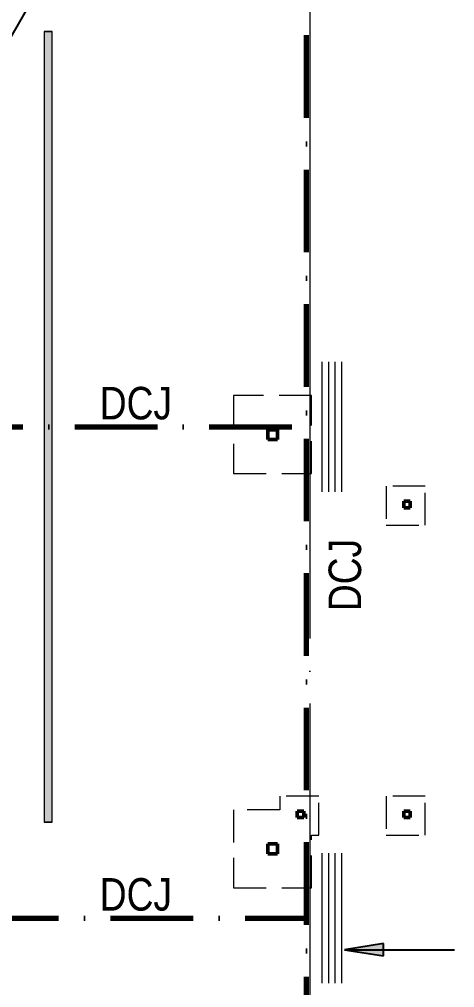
# Model space of a CAD drawing. Header units: millimetres. Extents: x 1606 to 178479, y -4237 to 231581.
# Drawn here: x 44571 to 51274, y 198609 to 213511 of the extents above; entities that cross this region are included whole.
import ezdxf

# ---------------------------------------------------------------- set-up
doc = ezdxf.new("R2010")
doc.units = ezdxf.units.MM
for name, pattern in [('_SGE_Grid Line', [13000, 12000, -500, 0, -500]), ('_SGE_Hidden', [740, 500, -240]), ('Dash Dot', [2070, 1270, -400, 0, -400])]:
    doc.linetypes.add(name, pattern=pattern)
for name, color, linetype, lineweight in [('0-1', 7, 'Continuous', 5), ('A-DETL-2', 90, 'Dash Dot', 70), ('A-DETL-GENF', 92, 'Continuous', 18), ('A-WALL-1', 253, 'Continuous', 18), ('A-WALL-2', 9, 'Continuous', 9), ('G-ANNO-TEXT-1', 7, 'Continuous', 25), ('G-ANNO-TEXT-2', 10, 'Continuous', 25), ('S-COLS', 52, 'Continuous', 18), ('S-COLS-SYMB', 171, 'Continuous', 50), ('S-FNDN-1', 32, '_SGE_Hidden', 18), ('S-GRID-1', 1, '_SGE_Grid Line', 13)]:
    doc.layers.add(name, color=color, linetype=linetype, lineweight=lineweight)
doc.layers.add('A-WALL-PATT-1', color=254, linetype='Continuous', lineweight=35, transparency=1)
doc.styles.add('Arial Narrow_3', font='ARIALN.TTF', dxfattribs={"height": 500})

# ---------------------------------------------------------------- blocks, each defined once
blk = doc.blocks.new('23068_Challenger Spec EF_Central_v23_rvt-1-WAREHOUSE SLAB PLAN')
at = {"layer": 'A-WALL-PATT-1'}
blk.add_hatch(color=256, dxfattribs=at).paths.add_polyline_path([(35375, 201155), (35375, 213325), (35255, 213325), (35255, 201155)])
at = {"layer": 'A-WALL-1'}
for p, q in [((35375, 213325), (35255, 213325)), ((35255, 213325), (35255, 201155)), ((35375, 201155), (35375, 213325)), ((35255, 201155), (35375, 201155))]:
    blk.add_line(p, q, dxfattribs=at)
at = {"layer": 'A-WALL-2'}
for p, q in [((35255, 213325), (35375, 213325)), ((35255, 213325), (35255, 201155)), ((35375, 201155), (35375, 213325)), ((35375, 201155), (35255, 201155))]:
    blk.add_line(p, q, dxfattribs=at)
blk = doc.blocks.new('SGE_SCL-Column-Steel-SHS - OC2 - 150x9_0 SHS-2709418-WAREHOUSE SLAB PLAN')
at = {"layer": 'S-COLS-SYMB'}
for p, q in [((-75, -75), (-75, 75)), ((-75, 75), (75, 75)), ((75, 75), (75, -75)), ((75, -75), (-75, -75))]:
    blk.add_line(p, q, dxfattribs=at)
blk = doc.blocks.new('SGE Footing-Rectangular - OF1-2608077-WAREHOUSE SLAB PLAN')
at = {"layer": 'S-FNDN-1'}
for p, q in [((600, 600), (-600, 600)), ((-600, 600), (-600, -600)), ((600, -600), (600, 600)), ((-600, -600), (600, -600))]:
    blk.add_line(p, q, dxfattribs=at)
blk = doc.blocks.new('SGE_SCL-Column-Steel-SHS - STC1 - 100x6_0 SHS-2709433-WAREHOUSE SLAB PLAN')
at = {"layer": 'S-COLS-SYMB'}
for p, q in [((-50, -50), (-50, 50)), ((-50, 50), (50, 50)), ((50, 50), (50, -50)), ((50, -50), (-50, -50))]:
    blk.add_line(p, q, dxfattribs=at)
blk = doc.blocks.new('SGE Footing-Rectangular - 600 x 600 x 600-2673276-WAREHOUSE SLAB PLAN')
at = {"layer": 'S-FNDN-1'}
for p, q in [((300, 300), (-300, 300)), ((-300, 300), (-300, -300)), ((300, -300), (300, 300)), ((-300, -300), (300, -300))]:
    blk.add_line(p, q, dxfattribs=at)
blk = doc.blocks.new('SGE_SCL-Column-Steel-SHS - STC1 - 100x6_0 SHS-2750882-WAREHOUSE SLAB PLAN')
at = {"layer": 'S-COLS-SYMB'}
for p, q in [((50, 50), (-50, 50)), ((-50, 50), (-50, -50)), ((50, -50), (50, 50)), ((-50, -50), (50, -50))]:
    blk.add_line(p, q, dxfattribs=at)
blk = doc.blocks.new('SGE Reo Elevation - SGE Reo Elevation-1889180-WAREHOUSE SLAB PLAN')
at = {"layer": 'A-DETL-GENF'}
for p, q in [((560, 100), (2560, 100)), ((560, 0), (2560, 0)), ((560, -100), (2560, -100)), ((560, -200), (2560, -200))]:
    blk.add_line(p, q, dxfattribs=at)

msp = doc.modelspace()

# ---------------------------------------------------------------- hatches: boundary and pattern name
at = {"layer": 'G-ANNO-TEXT-2'}
msp.add_hatch(color=256, dxfattribs=at).paths.add_polyline_path([(49577, 199193.3), (50177, 199098.3), (50177, 199288.4)])

# ---------------------------------------------------------------- linework, layer by layer
at = {"layer": 'A-DETL-2'}
for p, q in [((48991, 189225.1), (48991, 215275.1)), ((43356, 207240.1), (48991, 207240.1)), ((39766, 199680.1), (48991, 199680.1))]:
    msp.add_line(p, q, dxfattribs=at)
at = {"layer": 'G-ANNO-TEXT-2'}
for p, q in [((42107.6, 209157.3), (49558.4, 222180)), ((50177, 199288.4), (49577, 199193.3)), ((50177, 199098.3), (50177, 199288.4)), ((49577, 199193.3), (50177, 199098.3)), ((49577, 199193.3), (51273.8, 199193.3))]:
    msp.add_line(p, q, dxfattribs=at)
at = {"layer": 'S-FNDN-1'}
for p, q in [((49181, 201555.1), (48581, 201555.1)), ((48581, 201555.1), (48581, 201345.1)), ((49181, 200955.1), (49181, 201555.1)), ((48581, 201345.1), (47871, 201345.1)), ((47871, 201345.1), (47871, 200145.1)), ((49071, 200145.1), (49071, 200955.1)), ((49071, 200955.1), (49181, 200955.1)), ((47871, 200145.1), (49071, 200145.1))]:
    msp.add_line(p, q, dxfattribs=at)
at = {"layer": 'S-GRID-1'}
msp.add_line((49046, 228981.4), (49046, 152677.4), dxfattribs=at)

# ---------------------------------------------------------------- block references
at = {"layer": '0-1'}
msp.add_blockref('23068_Challenger Spec EF_Central_v23_rvt-1-WAREHOUSE SLAB PLAN', (9700.7, 0), dxfattribs=at)
at = {"layer": 'A-DETL-GENF', "rotation": 269.9999999999997}
for p in [(49431, 208800.1), (49431, 201240.1)]:
    msp.add_blockref('SGE Reo Elevation - SGE Reo Elevation-1889180-WAREHOUSE SLAB PLAN', p, dxfattribs=at)
at = {"layer": 'S-COLS'}
for name, p in [('SGE_SCL-Column-Steel-SHS - OC2 - 150x9_0 SHS-2709418-WAREHOUSE SLAB PLAN', (48471, 207120.1)), ('SGE_SCL-Column-Steel-SHS - STC1 - 100x6_0 SHS-2709433-WAREHOUSE SLAB PLAN', (50541, 206045.1)), ('SGE_SCL-Column-Steel-SHS - STC1 - 100x6_0 SHS-2709433-WAREHOUSE SLAB PLAN', (50541, 201275.1)), ('SGE_SCL-Column-Steel-SHS - OC2 - 150x9_0 SHS-2709418-WAREHOUSE SLAB PLAN', (48471, 200745.1))]:
    msp.add_blockref(name, p, dxfattribs=at)
at = {"layer": 'S-COLS', "rotation": 180}
msp.add_blockref('SGE_SCL-Column-Steel-SHS - STC1 - 100x6_0 SHS-2750882-WAREHOUSE SLAB PLAN', (48901, 201275.1), dxfattribs=at)
at = {"layer": 'S-FNDN-1'}
for name, p in [('SGE Footing-Rectangular - OF1-2608077-WAREHOUSE SLAB PLAN', (48471, 207120.1)), ('SGE Footing-Rectangular - 600 x 600 x 600-2673276-WAREHOUSE SLAB PLAN', (50521, 206025.1)), ('SGE Footing-Rectangular - 600 x 600 x 600-2673276-WAREHOUSE SLAB PLAN', (50521, 201255.1))]:
    msp.add_blockref(name, p, dxfattribs=at)

# ---------------------------------------------------------------- texts
at = {"layer": 'G-ANNO-TEXT-1', "char_height": 500, "width": 1346.835, "attachment_point": 1, "style": 'Arial Narrow_3'}
for insert in [(45809.4, 207854.5), (45809.4, 200294.5)]:
    msp.add_mtext('DCJ', dxfattribs=dict(at, insert=insert))
at = {"layer": 'G-ANNO-TEXT-1', "insert": (49333, 204403.1), "char_height": 500, "width": 1346.835, "attachment_point": 1, "rotation": 90, "style": 'Arial Narrow_3'}
msp.add_mtext('DCJ', dxfattribs=at)

doc.saveas('drawing.dxf')
